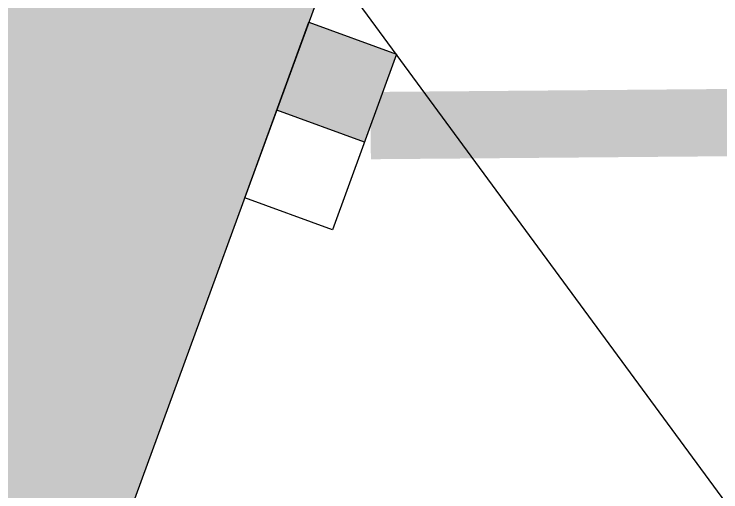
# Model space of a CAD drawing. Extents: x -111898 to 889894, y -2 to 1194865.
# Drawn here: x 709381 to 713164, y 888502 to 891059 of the extents above; entities that cross this region are included whole.
import ezdxf

# ---------------------------------------------------------------- set-up
doc = ezdxf.new("R2010")
doc.units = 0
doc.header["$LTSCALE"] = 10
doc.header["$MEASUREMENT"] = 0
for name, color, linetype in [('0-WALL', 252, 'Continuous'), ('Gps-ZF雨水', 4, 'TG_Y'), ('TWT_雨水口', 4, 'Continuous'), ('雨水标高', 4, 'Continuous')]:
    doc.layers.add(name, color=color, linetype=linetype)
doc.styles.add('TG_LINETYPE', font='SIMPLEX', dxfattribs={"width": 0.8, "height": 3.5, "bigfont": 'HZTXT'})
doc.linetypes.add('TG_Y', pattern='A,2,-0.3,["Y",TG_LINETYPE,S=0.1,R=0,X=-0.25,Y=-0.15],0', length=2.3)

# ---------------------------------------------------------------- blocks, each defined once
blk = doc.blocks.new('$TwtSys$00000424')
for p, q in [((-500, 250), (500, 250)), ((-500, -250), (-500, 250)), ((0, -250), (0, 250)), ((500, 250), (500, -250)), ((500, -250), (-500, -250))]:
    blk.add_line(p, q)
blk.add_solid([(0, 250), (500, 250), (0, -250), (500, -250)])

msp = doc.modelspace()

# ---------------------------------------------------------------- hatches: boundary and pattern name
at = {"layer": '0-WALL'}
h = msp.add_hatch(dxfattribs=at)
h.set_pattern_fill('草坪或沼泽', color=8, scale=400, angle=-0.20026)
h.set_pattern_definition([(359.79974, (-824318.4, 704905.5), (1605.5824, 1594.398), [240, -48, 64, -48, 240, -960]), (359.79974, (-824398.3, 704953.8), (1605.5824, 1594.398), [160, -120, 240, -120, 160, -800]), (359.79974, (-823836, 705591.9), (1605.5824, 1594.398), [200, -80, 200, -1120]), (359.79974, (-824634.9, 705914.7), (1605.5824, 1594.398), [80, -160, 80, -1280]), (89.79974, (-824474.9, 705914.1), (-1594.398, 1605.5824), [144, -1456]), (89.79974, (-823998.3, 704952.4), (-1594.398, 1605.5824), [160, -1440]), (89.79974, (-823596, 705591), (-1594.398, 1605.5824), [160, -1440]), (44.79974, (-823790.3, 704935.7), (5.5922, 1599.9902), [160, -2102.7417]), (134.79974, (-824206.3, 704937.2), (-1599.9902, 5.5922), [160, -2102.7417]), (63.23469, (-823838.3, 704943.9), (5.5922, 1599.99023), [160, -3417.7088]), (75.7635, (-823918.27, 704952.15), (5.59221, 1599.99023), [160, -6436.969]), (75.7635, (-823516.03, 705590.75), (5.59221, 1599.99023), [128, -6468.969]), (75.7635, (-824442.9, 705914), (5.59221, 1599.99023), [112, -6484.969]), (103.835987, (-824078.27, 704952.7), (5.59221, 1599.99023), [160, -6436.969]), (103.835987, (-823676.03, 705591.3), (5.59221, 1599.99023), [128, -6468.969]), (103.835987, (-824506.9, 705914.2), (5.59221, 1599.99023), [112, -6484.969]), (116.364795, (-824158.3, 704945), (5.5922, 1599.99023), [160, -3417.7069])])
edge = h.paths.add_edge_path()
edge.add_line((741503.08, 933538.38), (741712.87, 934018.57))
edge.add_line((741712.87, 934018.57), (745060.96, 941812.89))
edge.add_line((745060.96, 941812.89), (766890.86, 1001849.76))
edge.add_line((766890.86, 1001849.76), (760346.98, 1016169.02))
edge.add_line((760346.98, 1016169.02), (737579.78, 1026362.54))
edge.add_line((737579.78, 1026362.54), (720756.11, 1037729.77))
edge.add_line((720756.11, 1037729.77), (653654.65, 1067773.01))
edge.add_line((653654.65, 1067773.01), (467795.25, 820503.81))
edge.add_line((467795.25, 820503.81), (468143.58, 820404.89))
edge.add_line((468143.58, 820404.89), (647181.92, 1058601.18))
edge.add_line((647181.92, 1058601.18), (648464.56, 1058132.56))
edge.add_line((648464.56, 1058132.56), (650350.23, 1063296.8))
edge.add_line((650350.23, 1063296.8), (720796.15, 1037558.69))
edge.add_line((720796.15, 1037558.69), (718909.6, 1032395.07))
edge.add_line((718909.6, 1032395.07), (725484.49, 1029992.9))
edge.add_line((725484.49, 1029992.9), (726513.26, 1032808.65))
edge.add_line((726513.26, 1032808.65), (729331.07, 1031779.14))
edge.add_line((729331.07, 1031779.14), (728302.36, 1028963.46))
edge.add_line((728302.36, 1028963.46), (747084.56, 1022101.19))
edge.add_line((747084.56, 1022101.19), (755217.14, 1018452.95))
edge.add_arc((743028.5, 1006160.87), 17310.64, -14.619994, 45.242091, ccw=False)
edge.add_line((759778.64, 1001791.54), (760685.99, 1001458.08))
edge.add_line((760685.99, 1001458.08), (765094.65, 999847.31))
edge.add_line((765094.65, 999847.31), (740941.69, 933744.02))
edge.add_line((740941.69, 933744.02), (741503.08, 933538.38))
h = msp.add_hatch(dxfattribs=at)
h.set_pattern_fill('草坪或沼泽', color=8, scale=400, angle=-0.20026)
h.set_pattern_definition([(359.79974, (-824318.4, 704905.5), (1605.5824, 1594.398), [240, -48, 64, -48, 240, -960]), (359.79974, (-824398.3, 704953.8), (1605.5824, 1594.398), [160, -120, 240, -120, 160, -800]), (359.79974, (-823836, 705591.9), (1605.5824, 1594.398), [200, -80, 200, -1120]), (359.79974, (-824634.9, 705914.7), (1605.5824, 1594.398), [80, -160, 80, -1280]), (89.79974, (-824474.9, 705914.1), (-1594.398, 1605.5824), [144, -1456]), (89.79974, (-823998.3, 704952.4), (-1594.398, 1605.5824), [160, -1440]), (89.79974, (-823596, 705591), (-1594.398, 1605.5824), [160, -1440]), (44.79974, (-823790.3, 704935.7), (5.5922, 1599.9902), [160, -2102.7417]), (134.79974, (-824206.3, 704937.2), (-1599.9902, 5.5922), [160, -2102.7417]), (63.23469, (-823838.3, 704943.9), (5.5922, 1599.99023), [160, -3417.7088]), (75.7635, (-823918.27, 704952.15), (5.59221, 1599.99023), [160, -6436.969]), (75.7635, (-823516.03, 705590.75), (5.59221, 1599.99023), [128, -6468.969]), (75.7635, (-824442.9, 705914), (5.59221, 1599.99023), [112, -6484.969]), (103.835987, (-824078.27, 704952.7), (5.59221, 1599.99023), [160, -6436.969]), (103.835987, (-823676.03, 705591.3), (5.59221, 1599.99023), [128, -6468.969]), (103.835987, (-824506.9, 705914.2), (5.59221, 1599.99023), [112, -6484.969]), (116.364795, (-824158.3, 704945), (5.5922, 1599.99023), [160, -3417.7069])])
edge = h.paths.add_edge_path()
edge.add_arc((670925.45, 835932.04), 3000.73, 160.89884, 249.92431)
edge.add_line((669895.41, 833113.63), (677597, 830299.76))
edge.add_arc((681200.31, 840162.12), 10500, 249.929711, 339.929709)
edge.add_line((691062.67, 836558.8), (714638.64, 901086.81))
edge.add_arc((704776.28, 904690.13), 10500, -20.070291, 69.929711)
edge.add_line((708379.59, 914552.49), (700677.97, 917366.35))
edge.add_arc((699648.49, 914547.74), 3000.73, 69.9355, 158.96099)
edge.add_line((696847.8, 915625.01), (711688.3, 910202.89))
edge.add_line((711688.3, 910202.89), (682930.43, 831491.86))
edge.add_line((682930.43, 831491.86), (668089.93, 836913.99))

# ---------------------------------------------------------------- linework, layer by layer
msp.add_lwpolyline([(668089.93, 836913.99, 0.4092405), (669895.41, 833113.63), (677597, 830299.76, 0.4142136), (691062.67, 836558.8), (714638.64, 901086.81, 0.4142136), (708379.59, 914552.49), (700677.97, 917366.35, 0.4092406), (696847.8, 915625.01), (711688.3, 910202.89), (682930.43, 831491.86)], format="xyb", close=True, dxfattribs=at)
at = {"layer": 'Gps-ZF雨水', "ltscale": 0.1}
for points, const_width in [([(703164.87, 872597.34), (710832.35, 893583.44)], 400), ([(711289.23, 890462.44), (720052.14, 890536.21)], 360)]:
    msp.add_lwpolyline(points, dxfattribs=dict(at, const_width=const_width))
at = {"layer": '雨水标高'}
msp.add_line((710344.12, 892313.26), (713633.7, 887841.35), dxfattribs=at)

# ---------------------------------------------------------------- block references
at = {"layer": 'TWT_雨水口', "rotation": 69.92970842670957}
msp.add_blockref('$TwtSys$00000424', (711022.25, 890460.2), dxfattribs=at)

doc.saveas('drawing.dxf')
